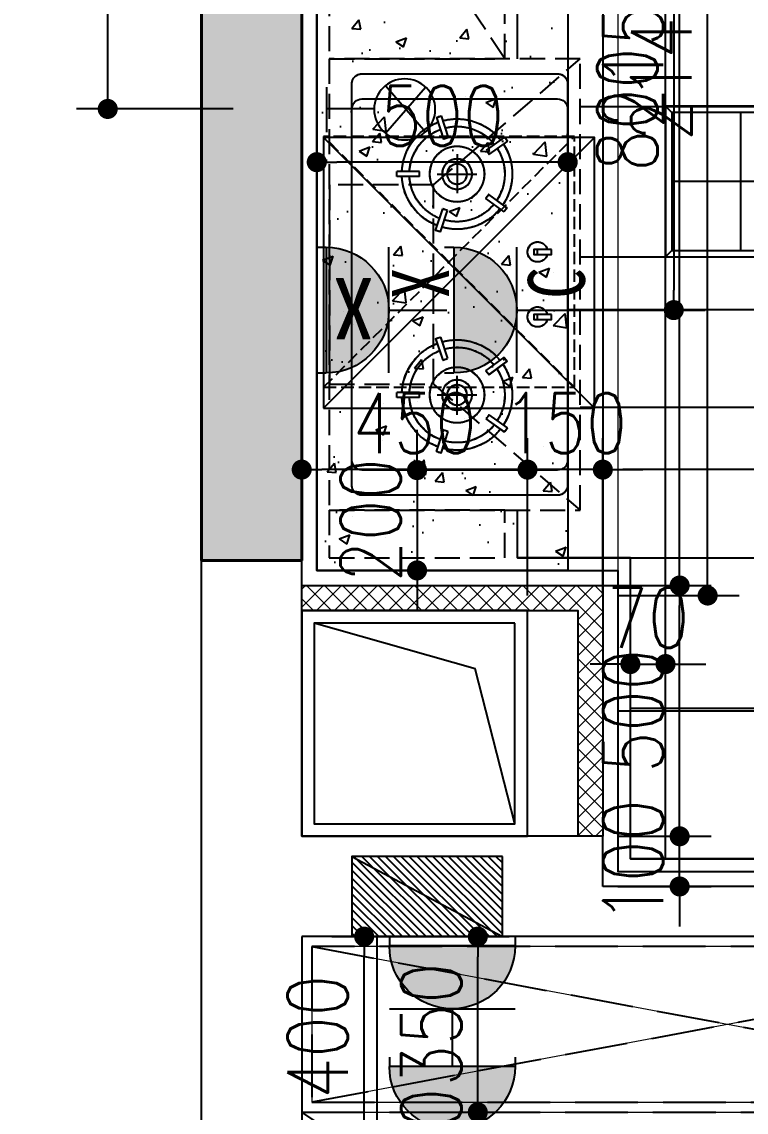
# Model space of a CAD drawing. Header units: inches. Extents: x -2597087 to 134135, y -662679 to 20000.
# Drawn here: x 5760 to 7204, y -35802 to -33628 of the extents above; entities that cross this region are included whole.
import ezdxf
from ezdxf.enums import TextEntityAlignment as Align

# ---------------------------------------------------------------- set-up
doc = ezdxf.new("R2010")
doc.units = ezdxf.units.IN
doc.header["$LTSCALE"] = 100
doc.header["$MEASUREMENT"] = 0
for name, pattern in [('$0$DASH', [0.35, 0.25, -0.1]), ('CENTER', [50.8, 31.75, -6.35, 6.35, -6.35]), ('CENTER2', [1.125, 0.75, -0.125, 0.125, -0.125]), ('DASH', [0.35, 0.25, -0.1])]:
    doc.linetypes.add(name, pattern=pattern)
doc.layers.get('0').update_dxf_attribs({"linetype": 'CONTINUOUS'})
doc.layers.get('Defpoints').update_dxf_attribs({"linetype": 'CONTINUOUS'})
for name, color, linetype in [('-04给水图层', 142, 'CENTER'), ('002新做墙体', 53, 'CONTINUOUS'), ('C天-CEILITE', 5, 'CONTINUOUS'), ('EQUIP-动力', 3, 'CONTINUOUS'), ('EQUIP-动力-DIM', 3, 'CONTINUOUS'), ('floor', 8, 'CONTINUOUS'), ('FUR-DIM', 3, 'CONTINUOUS'), ('LVTRY', 153, 'CONTINUOUS'), ('PUB_HATCH', 8, 'CONTINUOUS'), ('RC', 1, 'CONTINUOUS'), ('RC-dim', 3, 'CONTINUOUS'), ('WALL', 7, 'CONTINUOUS'), ('wall-dim', 3, 'CONTINUOUS'), ('WALL-FSL', 1, 'CONTINUOUS'), ('WC', 1, 'CONTINUOUS'), ('天花开线', 4, 'CONTINUOUS'), ('燃气管点位', 6, 'CONTINUOUS')]:
    doc.layers.add(name, color=color, linetype=linetype)
for name, color, linetype, lineweight in [('COLUMN', 30, 'CONTINUOUS', 40), ('KBF', 1, 'CONTINUOUS', 0), ('平天共', 1, 'CONTINUOUS', 0)]:
    doc.layers.add(name, color=color, linetype=linetype, lineweight=lineweight)
doc.styles.add('_HZTXT', font='', dxfattribs={"width": 0.8})
doc.styles.get("Standard").update_dxf_attribs({"font": 'txt.shx', "width": 0.8, "bigfont": 'GBCBIG.shx'})
doc.styles.add('宋体', font='', dxfattribs={"width": 0.8})
doc.styles.get('_HZTXT').set_extended_font_data('SimSun')
doc.styles.get('宋体').set_extended_font_data('SimSun')
doc.dimstyles.new('50', dxfattribs={"dimscale": 50, "dimtxt": 2.4, "dimasz": 0.8, "dimexe": 1.25, "dimexo": 0.6, "dimgap": 0.65, "dimtad": 1, "dimdec": 0, "dimdsep": 46, "dimtxsty": 'Standard', "dimblk1": 'DOT', "dimblk2": 'DOT', "dimsah": 1, "dimcen": 2.5, "dimclrd": 3, "dimclre": 3, "dimclrt": 3, "dimadec": 0, "dimazin": 0, "dimtfac": 1, "dimtdec": 0, "dimtix": 1, "dimtmove": 2, "dimatfit": 0, "dimldrblk": 'DOT', "dimfxl": 5, "dimfxlon": 1, "dimarcsym": 0})

# ---------------------------------------------------------------- blocks, each defined once
blk = doc.blocks.new('9#BZCcolumn')
at = {"layer": 'PUB_HATCH'}
blk.add_hatch(color=256, dxfattribs=at).paths.add_polyline_path([(262134.7, -25840.9), (262134.7, -23540.9), (261334.7, -23540.9), (261334.7, -23740.9), (261934.7, -23740.9), (261934.7, -25840.9)])
at = {"layer": 'COLUMN'}
for p, q in [((262134.7, -25840.9), (262134.7, -23540.9)), ((261934.7, -23740.9), (261934.7, -25840.9)), ((261934.7, -25840.9), (262134.7, -25840.9))]:
    blk.add_line(p, q, dxfattribs=at)
blk = doc.blocks.new('消毒碗柜')
at = {"layer": 'LVTRY', "linetype": 'DASH'}
for p, q in [((571290, 28181), (571790, 27681)), ((571790, 28181), (571290, 27681))]:
    blk.add_line(p, q, dxfattribs=at)
blk.add_lwpolyline([(571790, 28181), (571290, 28181), (571290, 27681), (571790, 27681)], close=True, dxfattribs=at)
at = {"layer": 'LVTRY', "linetype": 'DASH', "style": '_HZTXT', "text_generation_flag": 4}
blk.add_text('X', height=120, rotation=180, dxfattribs=at).set_placement((571771.3, 27965.6, 0))
blk = doc.blocks.new('222')
at = {"layer": 'WC', "color": 8}
for p, q in [((569946.8, 28533.5), (569933.2, 28490.5)), ((569956.4, 28530.5), (569942.8, 28487.5)), ((569814.9, 28483.3), (569851.6, 28457)), ((569820.7, 28491.4), (569857.4, 28465.2)), ((569915.4, 28457.2), (569915.4, 28379.7)), ((569955, 28417.6), (569875.8, 28417.6)), ((569990.3, 28422.6), (570035.3, 28422.6)), ((569990.3, 28412.6), (570035.3, 28412.6)), ((569815.9, 28350.3), (569852.3, 28377.2)), ((569821.9, 28342.3), (569858.2, 28369.1)), ((569958.2, 28305.4), (569943.9, 28348.2)), ((569948.7, 28302.2), (569934.4, 28345)), ((569948.7, 28092.7), (569934.4, 28049.8)), ((569958.2, 28089.5), (569943.9, 28046.6)), ((569815.9, 28044.5), (569852.3, 28017.7)), ((569821.9, 28052.6), (569858.2, 28025.7)), ((569915.4, 27937.7), (569915.4, 28015.2)), ((569955, 27977.2), (569875.8, 27977.2)), ((569990.3, 27982.2), (570035.3, 27982.2)), ((569990.3, 27972.2), (570035.3, 27972.2)), ((569814.9, 27911.6), (569851.6, 27937.8)), ((569820.7, 27903.4), (569857.4, 27929.7)), ((569946.8, 27861.3), (569933.2, 27904.4)), ((569956.4, 27864.3), (569942.8, 27907.4))]:
    blk.add_line(p, q, dxfattribs=at)
at = {"layer": 'WC', "color": 8, "linetype": 'ByBlock'}
for p, q in [((569755, 28257.4), (569755, 28267.4)), ((569755, 28127.9), (569755, 28137.9))]:
    blk.add_line(p, q, dxfattribs=at)
at = {"layer": 'WC', "linetype": 'ByBlock'}
blk.add_lwpolyline([(569715, 27827.4), (570105, 27827.4, 0.414214), (570125, 27847.4), (570125, 28547.4, 0.414214), (570105, 28567.4), (569715, 28567.4, 0.414214), (569695, 28547.4), (569695, 27847.4, 0.414214)], format="xyb", close=True, dxfattribs=at)
at = {"layer": 'WC', "color": 8, "linetype": 'ByBlock'}
for points in [[(569727.5, 28267.4), (569762.5, 28267.4), (569762.5, 28257.4), (569727.5, 28257.4)], [(569727.5, 28137.9), (569762.5, 28137.9), (569762.5, 28127.9), (569727.5, 28127.9)]]:
    blk.add_lwpolyline(points, close=True, dxfattribs=at)
at = {"layer": 'WC', "color": 8}
for centre, radius in [((569915.4, 28417.6), 55), ((569915.4, 28417.6), 30), ((569915.4, 28417.6), 20), ((569915.4, 27977.2), 55), ((569915.4, 27977.2), 30), ((569915.4, 27977.2), 20)]:
    blk.add_circle(centre, radius, dxfattribs=at)
for centre, radius, start, end in [((569915.4, 28417.6), 110, 75.0625, 141.852), ((569915.4, 28417.6), 120, 70.0692, 74.8452), ((569915.4, 28417.6), 110, 2.6053, 69.852), ((569915.4, 28417.6), 95, 75.4742, 141.4403), ((569915.4, 28417.6), 95, 3.017, 69.4403), ((569915.4, 28417.6), 110, 147.0625, 213.852), ((569915.4, 28417.6), 120, 142.0692, 146.8452), ((569915.4, 28417.6), 75, 68.6347, 76.2798), ((569915.4, 28417.6), 95, 147.4742, 213.4403), ((569915.4, 28417.6), 75, 140.6347, 148.2798), ((569915.4, 28417.6), 95, 291.4742, 356.983), ((569915.4, 28417.6), 110, 291.0625, 357.3947), ((569915.4, 28417.6), 75, 356.1774, 3.8226), ((569915.4, 28417.6), 120, 357.612, 2.388), ((569915.4, 28417.6), 75, 212.6347, 220.2798), ((569915.4, 28417.6), 120, 214.0692, 218.8452), ((569915.4, 28417.6), 110, 219.0625, 285.852), ((569915.4, 28417.6), 95, 219.4742, 285.4403), ((569915.4, 28417.6), 75, 284.6347, 292.2798), ((569915.4, 28417.6), 120, 286.0692, 290.8452), ((569915.4, 27977.2), 110, 74.148, 140.9375), ((569915.4, 27977.2), 120, 69.1548, 73.9308), ((569915.4, 27977.2), 95, 74.5597, 140.5258), ((569915.4, 27977.2), 95, 3.017, 68.5258), ((569915.4, 27977.2), 110, 2.6053, 68.9375), ((569915.4, 27977.2), 120, 141.1548, 145.9308), ((569915.4, 27977.2), 75, 67.7202, 75.3653), ((569915.4, 27977.2), 110, 146.148, 212.9375), ((569915.4, 27977.2), 95, 146.5597, 212.5258), ((569915.4, 27977.2), 75, 139.7202, 147.3653), ((569915.4, 27977.2), 75, 356.1774, 3.8226), ((569915.4, 27977.2), 120, 357.612, 2.388), ((569915.4, 27977.2), 95, 290.5597, 356.983), ((569915.4, 27977.2), 110, 290.148, 357.3947), ((569915.4, 27977.2), 75, 211.7202, 219.3653), ((569915.4, 27977.2), 120, 213.1548, 217.9308), ((569915.4, 27977.2), 95, 218.5597, 284.5258), ((569915.4, 27977.2), 110, 218.148, 284.9375), ((569915.4, 27977.2), 75, 283.7202, 291.3653), ((569915.4, 27977.2), 120, 285.1548, 289.9308)]:
    blk.add_arc(centre, radius, start, end, dxfattribs=at)
at = {"layer": 'WC', "color": 8, "linetype": 'ByBlock'}
for centre in [(569755, 28262.4), (569755, 28132.9)]:
    blk.add_arc(centre, 20, 194.4775, 165.5225, dxfattribs=at)
blk = doc.blocks.new('_Dot')
at = {"color": 0, "linetype": 'ByBlock', "lineweight": -2}
blk.add_line((-0.5, 0), (-1, 0), dxfattribs=at)
at = {"color": 0, "linetype": 'ByBlock', "const_width": 0.5}
blk.add_lwpolyline([(-0.25, 0, 1), (0.25, 0, 1)], format="xyb", close=True, dxfattribs=at)
blk = doc.blocks.new('*D1183')
at = {"layer": 'Defpoints', "color": 0, "transparency": 16777216}
for p in [(6980.6, -32632.1), (7126.8, -32632.1), (6917.9, -34772.1)]:
    blk.add_point(p, dxfattribs=at)
at = {"layer": 'FUR-DIM', "color": 3, "lineweight": -2, "transparency": 16777216}
for p, q in [((7010.6, -32632.1), (7189.3, -32632.1)), ((7126.8, -34732.1), (7126.8, -32672.1)), ((6947.9, -34772.1), (7189.3, -34772.1))]:
    blk.add_line(p, q, dxfattribs=at)
at = {"layer": 'FUR-DIM', "color": 3, "lineweight": -2, "transparency": 16777216, "xscale": 40, "yscale": 40, "zscale": 40}
for p, rotation in [((7126.8, -32632.1), 90), ((7126.8, -34772.1), 270)]:
    blk.add_blockref('_Dot', p, dxfattribs=dict(at, rotation=rotation))
at = {"layer": 'FUR-DIM', "color": 3, "transparency": 16777216, "insert": (7034.3, -33702.1), "char_height": 120, "attachment_point": 5, "rotation": 90}
blk.add_mtext('2140', dxfattribs=at)
blk = doc.blocks.new('*D1184')
at = {"layer": 'Defpoints', "color": 0, "transparency": 16777216}
for p in [(6632.9, -34522.1), (6547.7, -34722.1), (6632.9, -34722.1)]:
    blk.add_point(p, dxfattribs=at)
at = {"layer": 'FUR-DIM', "color": 3, "lineweight": -2, "transparency": 16777216}
for p, q in [((6547.7, -34482.1), (6547.7, -34442.1)), ((6602.9, -34522.1), (6485.2, -34522.1)), ((6547.7, -34522.1), (6547.7, -34722.1)), ((6602.9, -34722.1), (6485.2, -34722.1)), ((6547.7, -34762.1), (6547.7, -34802.1))]:
    blk.add_line(p, q, dxfattribs=at)
at = {"layer": 'FUR-DIM', "color": 3, "lineweight": -2, "transparency": 16777216, "xscale": 40, "yscale": 40, "zscale": 40}
for p, rotation in [((6547.7, -34522.1), 270), ((6547.7, -34722.1), 90)]:
    blk.add_blockref('_Dot', p, dxfattribs=dict(at, rotation=rotation))
at = {"layer": 'FUR-DIM', "color": 3, "transparency": 16777216, "insert": (6455.2, -34622.1), "char_height": 120, "attachment_point": 5, "rotation": 90}
blk.add_mtext('200', dxfattribs=at)
blk = doc.blocks.new('A$C09CC6A00')
at = {"layer": 'LVTRY'}
h = blk.add_hatch(dxfattribs=at)
h.set_pattern_fill('ANSI31', color=8, scale=89, angle=90, style=0)
h.paths.add_polyline_path([(0, 50), (0, 350), (160, 350), (160, 50)])
at = {"layer": 'LVTRY', "color": 1}
blk.add_line((0, 350), (160, 50), dxfattribs=at)
at = {"layer": 'LVTRY', "color": 3}
blk.add_lwpolyline([(0, 50), (0, 350), (160, 350), (160, 50)], close=True, dxfattribs=at)
blk = doc.blocks.new('A$C7E671F70')
at = {"layer": 'C天-CEILITE', "color": 8}
for p, q in [((12.2, 287.8), (0, 300)), ((287.8, 287.8), (300, 300)), ((12.2, 12.2), (0, 0)), ((287.8, 12.2), (300, 0))]:
    blk.add_line(p, q, dxfattribs=at)
at = {"layer": 'C天-CEILITE', "color": 1}
blk.add_lwpolyline([(0, 300), (300, 300), (300, 0), (0, 0)], close=True, dxfattribs=at)
at = {"layer": 'C天-CEILITE', "color": 8}
blk.add_lwpolyline([(12.2, 287.8), (287.8, 287.8), (287.8, 12.2), (12.2, 12.2)], close=True, dxfattribs=at)
at = {"layer": 'RC', "color": 8}
for p, q in [((150, 287.8), (150, 12.2)), ((12.2, 150), (287.8, 150))]:
    blk.add_line(p, q, dxfattribs=at)
blk = doc.blocks.new('A$C305E440D')
at = {"layer": 'RC'}
blk.add_blockref('A$C7E671F70', (0, -300), dxfattribs=at)
blk = doc.blocks.new('42aaaa')
at = {"color": 8, "ltscale": 5}
for p, q in [((1589473, -152719.3), (1589473, -154859.3)), ((1589794.8, -153903.2), (1589781.1, -153946.3)), ((1589804.3, -153906.2), (1589790.7, -153949.3)), ((1590029.4, -154486.1), (1589489.4, -153946.1)), ((1590029.4, -153946.1), (1589489.4, -154486.1)), ((1589662.8, -153953.4), (1589699.6, -153979.7)), ((1589668.6, -153945.3), (1589705.4, -153971.6)), ((1589763.4, -153979.6), (1589763.4, -154057.1)), ((1589803, -154019.1), (1589723.8, -154019.1)), ((1589838.2, -154014.1), (1589883.3, -154014.1)), ((1589838.2, -154024.1), (1589883.3, -154024.1)), ((1589663.9, -154086.4), (1589700.2, -154059.6)), ((1589669.8, -154094.5), (1589706.1, -154067.6)), ((1589796.6, -154134.5), (1589782.3, -154091.7)), ((1589806.1, -154131.4), (1589791.8, -154088.5)), ((1589603, -154179.4), (1589603, -154169.4)), ((1589603, -154308.9), (1589603, -154298.9)), ((1589796.6, -154344.1), (1589782.3, -154386.9)), ((1589806.1, -154347.3), (1589791.8, -154390.1)), ((1589663.9, -154392.2), (1589700.2, -154419)), ((1589669.8, -154384.2), (1589706.1, -154411)), ((1589763.4, -154499.1), (1589763.4, -154421.6)), ((1589803, -154459.5), (1589723.8, -154459.5)), ((1589838.2, -154454.5), (1589883.3, -154454.5)), ((1589838.2, -154464.5), (1589883.3, -154464.5)), ((1589662.8, -154525.2), (1589699.6, -154498.9)), ((1589668.6, -154533.3), (1589705.4, -154507.1)), ((1589804.3, -154572.4), (1589790.7, -154529.3)), ((1589794.8, -154575.4), (1589781.1, -154532.4))]:
    blk.add_line(p, q, dxfattribs=at)
blk.add_lwpolyline([(1589563, -154659.3), (1589953, -154659.3, 0.414214), (1589973, -154639.3), (1589973, -153839.3, 0.414214), (1589953, -153819.3), (1589563, -153819.3, 0.414214), (1589543, -153839.3), (1589543, -154639.3, 0.414214)], format="xyb", close=True, dxfattribs=at)
for points in [[(1590029.4, -154486.1), (1589489.4, -154486.1), (1589489.4, -153946.1), (1590029.4, -153946.1)], [(1589575.5, -154169.4), (1589610.5, -154169.4), (1589610.5, -154179.4), (1589575.5, -154179.4)], [(1589575.5, -154298.9), (1589610.5, -154298.9), (1589610.5, -154308.9), (1589575.5, -154308.9)]]:
    blk.add_lwpolyline(points, close=True, dxfattribs=at)
for centre, radius in [((1589763.4, -154019.1), 55), ((1589763.4, -154019.1), 30), ((1589763.4, -154019.1), 20), ((1589763.4, -154459.5), 55), ((1589763.4, -154459.5), 30), ((1589763.4, -154459.5), 20)]:
    blk.add_circle(centre, radius, dxfattribs=at)
for centre, radius, start, end in [((1589763.4, -154019.1), 110, 75.0625, 141.852), ((1589763.4, -154019.1), 120, 70.0692, 74.8452), ((1589763.4, -154019.1), 110, 2.6053, 69.852), ((1589763.4, -154019.1), 95, 75.4742, 141.4403), ((1589763.4, -154019.1), 95, 3.017, 69.4403), ((1589763.4, -154019.1), 110, 147.0625, 213.852), ((1589763.4, -154019.1), 120, 142.0692, 146.8452), ((1589763.4, -154019.1), 75, 68.6347, 76.2798), ((1589763.4, -154019.1), 95, 147.4742, 213.4403), ((1589763.4, -154019.1), 75, 140.6347, 148.2798), ((1589763.4, -154019.1), 95, 291.4742, 356.983), ((1589763.4, -154019.1), 110, 291.0625, 357.3947), ((1589763.4, -154019.1), 75, 356.1774, 3.8226), ((1589763.4, -154019.1), 120, 357.612, 2.388), ((1589763.4, -154019.1), 75, 212.6347, 220.2798), ((1589763.4, -154019.1), 120, 214.0692, 218.8452), ((1589763.4, -154019.1), 110, 219.0625, 285.852), ((1589763.4, -154019.1), 95, 219.4742, 285.4403), ((1589763.4, -154019.1), 75, 284.6347, 292.2798), ((1589763.4, -154019.1), 120, 286.0692, 290.8452), ((1589603, -154174.4), 20, 194.4775, 165.5225), ((1589603, -154303.9), 20, 194.4775, 165.5225), ((1589763.4, -154459.5), 110, 74.148, 140.9375), ((1589763.4, -154459.5), 120, 69.1548, 73.9308), ((1589763.4, -154459.5), 110, 2.6053, 68.9375), ((1589763.4, -154459.5), 95, 74.5597, 140.5258), ((1589763.4, -154459.5), 95, 3.017, 68.5258), ((1589763.4, -154459.5), 110, 146.148, 212.9375), ((1589763.4, -154459.5), 120, 141.1548, 145.9308), ((1589763.4, -154459.5), 75, 67.7202, 75.3653), ((1589763.4, -154459.5), 95, 146.5597, 212.5258), ((1589763.4, -154459.5), 75, 139.7202, 147.3653), ((1589763.4, -154459.5), 95, 290.5597, 356.983), ((1589763.4, -154459.5), 110, 290.148, 357.3947), ((1589763.4, -154459.5), 75, 356.1774, 3.8226), ((1589763.4, -154459.5), 120, 357.612, 2.388), ((1589763.4, -154459.5), 75, 211.7202, 219.3653), ((1589763.4, -154459.5), 120, 213.1548, 217.9308), ((1589763.4, -154459.5), 110, 218.148, 284.9375), ((1589763.4, -154459.5), 95, 218.5597, 284.5258), ((1589763.4, -154459.5), 75, 283.7202, 291.3653), ((1589763.4, -154459.5), 120, 285.1548, 289.9308)]:
    blk.add_arc(centre, radius, start, end, dxfattribs=at)
at = {"layer": 'EQUIP-动力', "color": 8, "linetype": 'DASH', "ltscale": 5}
for points in [[(1590073, -155889.3), (1588373, -155889.3), (1588373, -155539.3), (1590073, -155539.3)], [(1590053, -155869.3), (1588393, -155869.3), (1588393, -155559.3), (1590053, -155559.3)]]:
    blk.add_lwpolyline(points, close=True, dxfattribs=at)
for points in [[(1588393, -155559.3), (1590053, -155869.3)], [(1590053, -155559.3), (1588393, -155869.3)]]:
    blk.add_lwpolyline(points, dxfattribs=at)
at = {"color": 8, "ltscale": 5, "style": '_HZTXT'}
blk.add_text('X', height=120, rotation=180, dxfattribs=at).set_placement((1590010.6, -154226.6, 0))
blk = doc.blocks.new('safre2cdas')
at = {"linetype": 'ByBlock', "lineweight": -2}
h = blk.add_hatch(color=0, dxfattribs=at)
edge = h.paths.add_edge_path()
edge.add_ellipse((-141.7, 0), major_axis=(-88.6, 88.6), ratio=1, start_angle=135, end_angle=315, ccw=False)
edge.add_line((-141.7, -125.2), (-141.7, 125.2))
at = {"color": 0, "linetype": 'ByBlock', "lineweight": -2}
for p, q in [((-160.3, 125.2), (-141.7, 125.2)), ((-141.7, 125.2), (-141.7, -125.2)), ((-16.4, -125.2), (-16.4, 125.2)), ((-16.4, 0), (98.6, 0)), ((-160.3, -125.2), (-141.7, -125.2))]:
    blk.add_line(p, q, dxfattribs=at)
at = {"color": 0, "linetype": 'ByBlock', "lineweight": -2, "extrusion": (0, 0, -1)}
blk.add_ellipse((-141.7, 0), major_axis=(88.6, 88.6), ratio=1, start_param=-0.785398, end_param=2.356194, dxfattribs=at)
blk = doc.blocks.new('A$C5FCB6699')
at = {"layer": 'EQUIP-动力', "xscale": -1, "rotation": 90}
blk.add_blockref('safre2cdas', (0, -141.7), dxfattribs=at)
at = {"layer": 'EQUIP-动力', "style": '宋体', "width": 0.8}
blk.add_text('C', height=113.3, rotation=179.9997, dxfattribs=at).set_placement((-53.4, -204.3), align=Align.MIDDLE_CENTER)
blk = doc.blocks.new('A$C3D4F49D4')
at = {"layer": 'EQUIP-动力', "xscale": -1, "rotation": 90}
blk.add_blockref('safre2cdas', (0, -141.7), dxfattribs=at)
at = {"layer": 'EQUIP-动力', "style": '宋体', "width": 0.8}
blk.add_text('X', height=113.3, rotation=179.9997, dxfattribs=at).set_placement((-53.4, -188.1), align=Align.MIDDLE_CENTER)
blk = doc.blocks.new('*D1227')
at = {"layer": 'Defpoints', "color": 0, "transparency": 16777216}
for p in [(6606.8, -33402.8), (6606.8, -34203.1), (7059.3, -34203.1)]:
    blk.add_point(p, dxfattribs=at)
at = {"layer": 'EQUIP-动力-DIM', "color": 3, "lineweight": -2, "transparency": 16777216}
for p, q in [((6809.3, -33402.8), (7121.8, -33402.8)), ((7059.3, -33442.8), (7059.3, -34163.1)), ((6809.3, -34203.1), (7121.8, -34203.1))]:
    blk.add_line(p, q, dxfattribs=at)
at = {"layer": 'EQUIP-动力-DIM', "color": 3, "lineweight": -2, "transparency": 16777216, "xscale": 40, "yscale": 40, "zscale": 40}
for p, rotation in [((7059.3, -33402.8), 90), ((7059.3, -34203.1), 270)]:
    blk.add_blockref('_Dot', p, dxfattribs=dict(at, rotation=rotation))
at = {"layer": 'EQUIP-动力-DIM', "color": 3, "transparency": 16777216, "insert": (6966.8, -33803), "char_height": 120, "attachment_point": 5, "rotation": 90}
blk.add_mtext('800', dxfattribs=at)
blk = doc.blocks.new('*D1261')
at = {"layer": 'Defpoints', "color": 0, "transparency": 16777216}
for p in [(6347.9, -35452.1), (6442.3, -35452.1), (6317.9, -35852.1)]:
    blk.add_point(p, dxfattribs=at)
at = {"layer": 'wall-dim', "color": 3, "lineweight": -2, "transparency": 16777216}
for p, q in [((6377.9, -35452.1), (6504.8, -35452.1)), ((6442.3, -35812.1), (6442.3, -35492.1)), ((6347.9, -35852.1), (6504.8, -35852.1))]:
    blk.add_line(p, q, dxfattribs=at)
at = {"layer": 'wall-dim', "color": 3, "lineweight": -2, "transparency": 16777216, "xscale": 40, "yscale": 40, "zscale": 40}
for p, rotation in [((6442.3, -35452.1), 90), ((6442.3, -35852.1), 270)]:
    blk.add_blockref('_Dot', p, dxfattribs=dict(at, rotation=rotation))
at = {"layer": 'wall-dim', "color": 3, "transparency": 16777216, "insert": (6349.8, -35652.1), "char_height": 120, "attachment_point": 5, "rotation": 90}
blk.add_mtext('400', dxfattribs=at)
blk = doc.blocks.new('*D1291')
at = {"layer": 'Defpoints', "color": 0, "transparency": 16777216}
for p in [(6917.9, -34521.1), (6917.9, -34802.1), (7997.9, -34802.1)]:
    blk.add_point(p, dxfattribs=at)
at = {"layer": 'wall-dim', "color": 3, "lineweight": -2, "transparency": 16777216}
for p, q in [((6917.9, -34772.1), (6917.9, -34458.6)), ((7997.9, -34772.1), (7997.9, -34458.6)), ((7957.9, -34521.1), (6957.9, -34521.1))]:
    blk.add_line(p, q, dxfattribs=at)
at = {"layer": 'wall-dim', "color": 3, "lineweight": -2, "transparency": 16777216, "xscale": 40, "yscale": 40, "zscale": 40, "rotation": 180}
blk.add_blockref('_Dot', (6917.9, -34521.1), dxfattribs=at)
at = {"layer": 'wall-dim', "color": 3, "lineweight": -2, "transparency": 16777216, "xscale": 40, "yscale": 40, "zscale": 40}
blk.add_blockref('_Dot', (7997.9, -34521.1), dxfattribs=at)
at = {"layer": 'wall-dim', "color": 3, "transparency": 16777216, "insert": (7457.9, -34428.6), "char_height": 120, "attachment_point": 5}
blk.add_mtext('1080', dxfattribs=at)
blk = doc.blocks.new('*D1292')
at = {"layer": 'Defpoints', "color": 0, "transparency": 16777216}
for p in [(6767.9, -34521.1), (6767.9, -34802.1), (6917.9, -34802.1)]:
    blk.add_point(p, dxfattribs=at)
at = {"layer": 'wall-dim', "color": 3, "lineweight": -2, "transparency": 16777216}
for p, q in [((6767.9, -34772.1), (6767.9, -34458.6)), ((6917.9, -34772.1), (6917.9, -34458.6)), ((6727.9, -34521.1), (6687.9, -34521.1)), ((6917.9, -34521.1), (6767.9, -34521.1)), ((6957.9, -34521.1), (6997.9, -34521.1))]:
    blk.add_line(p, q, dxfattribs=at)
at = {"layer": 'wall-dim', "color": 3, "lineweight": -2, "transparency": 16777216, "xscale": 40, "yscale": 40, "zscale": 40}
blk.add_blockref('_Dot', (6767.9, -34521.1), dxfattribs=at)
at = {"layer": 'wall-dim', "color": 3, "lineweight": -2, "transparency": 16777216, "xscale": 40, "yscale": 40, "zscale": 40, "rotation": 180}
blk.add_blockref('_Dot', (6917.9, -34521.1), dxfattribs=at)
at = {"layer": 'wall-dim', "color": 3, "transparency": 16777216, "insert": (6842.9, -34428.6), "char_height": 120, "attachment_point": 5}
blk.add_mtext('150', dxfattribs=at)
blk = doc.blocks.new('*D1293')
at = {"layer": 'Defpoints', "color": 0, "transparency": 16777216}
for p in [(6317.9, -34521.1), (6317.9, -34802.1), (6767.9, -34802.1)]:
    blk.add_point(p, dxfattribs=at)
at = {"layer": 'wall-dim', "color": 3, "lineweight": -2, "transparency": 16777216}
for p, q in [((6317.9, -34772.1), (6317.9, -34458.6)), ((6767.9, -34772.1), (6767.9, -34458.6)), ((6727.9, -34521.1), (6357.9, -34521.1))]:
    blk.add_line(p, q, dxfattribs=at)
at = {"layer": 'wall-dim', "color": 3, "lineweight": -2, "transparency": 16777216, "xscale": 40, "yscale": 40, "zscale": 40, "rotation": 180}
blk.add_blockref('_Dot', (6317.9, -34521.1), dxfattribs=at)
at = {"layer": 'wall-dim', "color": 3, "lineweight": -2, "transparency": 16777216, "xscale": 40, "yscale": 40, "zscale": 40}
blk.add_blockref('_Dot', (6767.9, -34521.1), dxfattribs=at)
at = {"layer": 'wall-dim', "color": 3, "transparency": 16777216, "insert": (6542.9, -34428.6), "char_height": 120, "attachment_point": 5}
blk.add_mtext('450', dxfattribs=at)
blk = doc.blocks.new('*D1294')
at = {"layer": 'Defpoints', "color": 0, "transparency": 16777216}
for p in [(6917.9, -35252.1), (7071, -35252.1), (6917.9, -35352.1)]:
    blk.add_point(p, dxfattribs=at)
at = {"layer": 'wall-dim', "color": 3, "lineweight": -2, "transparency": 16777216}
for p, q in [((7071, -35212.1), (7071, -35172.1)), ((6947.9, -35252.1), (7133.5, -35252.1)), ((7071, -35352.1), (7071, -35252.1)), ((6947.9, -35352.1), (7133.5, -35352.1)), ((7071, -35392.1), (7071, -35432.1))]:
    blk.add_line(p, q, dxfattribs=at)
at = {"layer": 'wall-dim', "color": 3, "lineweight": -2, "transparency": 16777216, "xscale": 40, "yscale": 40, "zscale": 40}
for p, rotation in [((7071, -35252.1), 270), ((7071, -35352.1), 90)]:
    blk.add_blockref('_Dot', p, dxfattribs=dict(at, rotation=rotation))
at = {"layer": 'wall-dim', "color": 3, "transparency": 16777216, "insert": (6978.5, -35302.1), "char_height": 120, "attachment_point": 5, "rotation": 90}
blk.add_mtext('100', dxfattribs=at)
blk = doc.blocks.new('*D1295')
at = {"layer": 'Defpoints', "color": 0, "transparency": 16777216}
for p in [(6767.9, -34752.1), (7071, -34752.1), (6917.9, -35252.1)]:
    blk.add_point(p, dxfattribs=at)
at = {"layer": 'wall-dim', "color": 3, "lineweight": -2, "transparency": 16777216}
for p, q in [((6797.9, -34752.1), (7133.5, -34752.1)), ((7071, -35212.1), (7071, -34792.1)), ((6947.9, -35252.1), (7133.5, -35252.1))]:
    blk.add_line(p, q, dxfattribs=at)
at = {"layer": 'wall-dim', "color": 3, "lineweight": -2, "transparency": 16777216, "xscale": 40, "yscale": 40, "zscale": 40}
for p, rotation in [((7071, -34752.1), 90), ((7071, -35252.1), 270)]:
    blk.add_blockref('_Dot', p, dxfattribs=dict(at, rotation=rotation))
at = {"layer": 'wall-dim', "color": 3, "transparency": 16777216, "insert": (6978.5, -35002.1), "char_height": 120, "attachment_point": 5, "rotation": 90}
blk.add_mtext('500', dxfattribs=at)
blk = doc.blocks.new('*D1296')
at = {"layer": 'Defpoints', "color": 0, "transparency": 16777216}
for p in [(6767.9, -32602.1), (7071, -32602.1), (6767.9, -34752.1)]:
    blk.add_point(p, dxfattribs=at)
at = {"layer": 'wall-dim', "color": 3, "lineweight": -2, "transparency": 16777216}
for p, q in [((6797.9, -32602.1), (7133.5, -32602.1)), ((7071, -34712.1), (7071, -32642.1)), ((6797.9, -34752.1), (7133.5, -34752.1))]:
    blk.add_line(p, q, dxfattribs=at)
at = {"layer": 'wall-dim', "color": 3, "lineweight": -2, "transparency": 16777216, "xscale": 40, "yscale": 40, "zscale": 40}
for p, rotation in [((7071, -32602.1), 90), ((7071, -34752.1), 270)]:
    blk.add_blockref('_Dot', p, dxfattribs=dict(at, rotation=rotation))
at = {"layer": 'wall-dim', "color": 3, "transparency": 16777216, "insert": (6978.5, -33677.1), "char_height": 120, "attachment_point": 5, "rotation": 90}
blk.add_mtext('2150', dxfattribs=at)
blk = doc.blocks.new('*D1356')
at = {"layer": 'Defpoints', "color": 0, "transparency": 16777216}
for p in [(6517.9, -35802.1), (6668.8, -35802.1), (6517.9, -35952.1)]:
    blk.add_point(p, dxfattribs=at)
at = {"layer": 'floor', "color": 3, "lineweight": -2, "transparency": 16777216}
for p, q in [((6668.8, -35762.1), (6668.8, -35722.1)), ((6547.9, -35802.1), (6731.3, -35802.1)), ((6668.8, -35952.1), (6668.8, -35802.1)), ((6547.9, -35952.1), (6731.3, -35952.1)), ((6668.8, -35992.1), (6668.8, -36032.1))]:
    blk.add_line(p, q, dxfattribs=at)
at = {"layer": 'floor', "color": 3, "lineweight": -2, "transparency": 16777216, "xscale": 40, "yscale": 40, "zscale": 40}
for p, rotation in [((6668.8, -35802.1), 270), ((6668.8, -35952.1), 90)]:
    blk.add_blockref('_Dot', p, dxfattribs=dict(at, rotation=rotation))
at = {"layer": 'floor', "color": 3, "transparency": 16777216, "insert": (6576.3, -35877.1), "char_height": 120, "attachment_point": 5, "rotation": 90}
blk.add_mtext('150', dxfattribs=at)
blk = doc.blocks.new('*D1357')
at = {"layer": 'Defpoints', "color": 0, "transparency": 16777216}
for p in [(6517.9, -35452.1), (6668.8, -35452.1), (6517.9, -35802.1)]:
    blk.add_point(p, dxfattribs=at)
at = {"layer": 'floor', "color": 3, "lineweight": -2, "transparency": 16777216}
for p, q in [((6547.9, -35452.1), (6731.3, -35452.1)), ((6668.8, -35762.1), (6668.8, -35492.1)), ((6547.9, -35802.1), (6731.3, -35802.1))]:
    blk.add_line(p, q, dxfattribs=at)
at = {"layer": 'floor', "color": 3, "lineweight": -2, "transparency": 16777216, "xscale": 40, "yscale": 40, "zscale": 40}
for p, rotation in [((6668.8, -35452.1), 90), ((6668.8, -35802.1), 270)]:
    blk.add_blockref('_Dot', p, dxfattribs=dict(at, rotation=rotation))
at = {"layer": 'floor', "color": 3, "transparency": 16777216, "insert": (6576.3, -35627.1), "char_height": 120, "attachment_point": 5, "rotation": 90}
blk.add_mtext('350', dxfattribs=at)
blk = doc.blocks.new('*D1363')
at = {"layer": 'Defpoints', "color": 0, "transparency": 16777216}
for p in [(6347.9, -33702.1), (6847.9, -33702.1), (6347.9, -33908.2)]:
    blk.add_point(p, dxfattribs=at)
at = {"layer": 'floor', "color": 3, "lineweight": -2, "transparency": 16777216}
for p, q in [((6347.9, -33732.1), (6347.9, -33970.7)), ((6847.9, -33732.1), (6847.9, -33970.7)), ((6807.9, -33908.2), (6387.9, -33908.2))]:
    blk.add_line(p, q, dxfattribs=at)
at = {"layer": 'floor', "color": 3, "lineweight": -2, "transparency": 16777216, "xscale": 40, "yscale": 40, "zscale": 40, "rotation": 180}
blk.add_blockref('_Dot', (6347.9, -33908.2), dxfattribs=at)
at = {"layer": 'floor', "color": 3, "lineweight": -2, "transparency": 16777216, "xscale": 40, "yscale": 40, "zscale": 40}
blk.add_blockref('_Dot', (6847.9, -33908.2), dxfattribs=at)
at = {"layer": 'floor', "color": 3, "transparency": 16777216, "insert": (6597.9, -33815.7), "char_height": 120, "attachment_point": 5}
blk.add_mtext('500', dxfattribs=at)
blk = doc.blocks.new('qweqeqw212')
at = {"layer": '燃气管点位'}
for p, q in [((46.6, 0), (-43.3, 0)), ((0, -94.4), (0, 0))]:
    blk.add_line(p, q, dxfattribs=at)
for points in [[(-46.6, -117.2), (45.4, -197)], [(48.4, -117.2), (-43.7, -197)]]:
    blk.add_lwpolyline(points, dxfattribs=at)
blk.add_circle((0.9, -155.3), 60.9, dxfattribs=at)
blk = doc.blocks.new('*D1547')
at = {"layer": '-04给水图层', "color": 3, "lineweight": -2, "transparency": 16777216}
for p, q in [((6181.4, -32602.1), (5868.9, -32602.1)), ((5931.4, -33762.1), (5931.4, -32642.1)), ((6181.4, -33802.1), (5868.9, -33802.1))]:
    blk.add_line(p, q, dxfattribs=at)
at = {"layer": 'Defpoints', "color": 0, "transparency": 16777216}
for p in [(5931.4, -32602.1), (6367.9, -32602.1), (6367.9, -33802.1)]:
    blk.add_point(p, dxfattribs=at)
at = {"layer": '-04给水图层', "color": 3, "lineweight": -2, "transparency": 16777216, "xscale": 40, "yscale": 40, "zscale": 40}
for p, rotation in [((5931.4, -32602.1), 90), ((5931.4, -33802.1), 270)]:
    blk.add_blockref('_Dot', p, dxfattribs=dict(at, rotation=rotation))
at = {"layer": '-04给水图层', "color": 3, "transparency": 16777216, "insert": (5838.9, -33202.1), "char_height": 120, "attachment_point": 5, "rotation": 90}
blk.add_mtext('1200', dxfattribs=at)
blk = doc.blocks.new('*D1579')
at = {"layer": 'Defpoints', "color": 0, "ltscale": 5, "transparency": 16777216}
for p in [(7042.9, -34908.7), (6972.9, -34997.1), (7042.9, -34997.1)]:
    blk.add_point(p, dxfattribs=at)
at = {"layer": 'RC-dim', "color": 3, "lineweight": -2, "ltscale": 5, "transparency": 16777216}
for p, q in [((6972.9, -34967.1), (6972.9, -34846.2)), ((7042.9, -34967.1), (7042.9, -34846.2)), ((6932.9, -34908.7), (6892.9, -34908.7)), ((6972.9, -34908.7), (7042.9, -34908.7)), ((7082.9, -34908.7), (7122.9, -34908.7))]:
    blk.add_line(p, q, dxfattribs=at)
at = {"layer": 'RC-dim', "color": 3, "lineweight": -2, "ltscale": 5, "transparency": 16777216, "xscale": 40, "yscale": 40, "zscale": 40}
blk.add_blockref('_Dot', (6972.9, -34908.7), dxfattribs=at)
at = {"layer": 'RC-dim', "color": 3, "lineweight": -2, "ltscale": 5, "transparency": 16777216, "xscale": 40, "yscale": 40, "zscale": 40, "rotation": 180}
blk.add_blockref('_Dot', (7042.9, -34908.7), dxfattribs=at)
at = {"layer": 'RC-dim', "color": 3, "ltscale": 5, "transparency": 16777216, "insert": (7007.9, -34816.2), "char_height": 120, "attachment_point": 5}
blk.add_mtext('70', dxfattribs=at)
blk = doc.blocks.new('*D1587')
at = {"layer": 'Defpoints', "color": 0, "ltscale": 5, "transparency": 16777216}
for p in [(6317.9, -35452.1), (6617.9, -35470.7), (6617.9, -36174.3)]:
    blk.add_point(p, dxfattribs=at)
at = {"layer": 'EQUIP-动力-DIM', "color": 3, "lineweight": -2, "ltscale": 5, "transparency": 16777216}
for p, q in [((6317.9, -35974.3), (6317.9, -36236.8)), ((6617.9, -35974.3), (6617.9, -36236.8)), ((6357.9, -36174.3), (6577.9, -36174.3))]:
    blk.add_line(p, q, dxfattribs=at)
at = {"layer": 'EQUIP-动力-DIM', "color": 3, "lineweight": -2, "ltscale": 5, "transparency": 16777216, "xscale": 40, "yscale": 40, "zscale": 40, "rotation": 180}
blk.add_blockref('_Dot', (6317.9, -36174.3), dxfattribs=at)
at = {"layer": 'EQUIP-动力-DIM', "color": 3, "lineweight": -2, "ltscale": 5, "transparency": 16777216, "xscale": 40, "yscale": 40, "zscale": 40}
blk.add_blockref('_Dot', (6617.9, -36174.3), dxfattribs=at)
at = {"layer": 'EQUIP-动力-DIM', "color": 3, "ltscale": 5, "transparency": 16777216, "insert": (6467.9, -36081.8), "char_height": 120, "attachment_point": 5}
blk.add_mtext('300', dxfattribs=at)

msp = doc.modelspace()

# ---------------------------------------------------------------- hatches: boundary and pattern name
at = {"layer": '002新做墙体', "lineweight": 0}
h = msp.add_hatch(dxfattribs=at)
h.set_pattern_fill('ANSI37', color=8, scale=8, angle=-90, style=0)
h.set_pattern_definition([(315, (121309.562, -38666.555), (17.960512, 17.960512), []), (45, (121309.562, -38666.555), (-17.960512, 17.960512), [])])
h.paths.add_polyline_path([(6317.895, -34752.103), (6317.895, -34802.103), (6867.895, -34802.103), (6867.895, -35252.103), (6917.895, -35252.103), (6917.895, -34752.103)])
at = {"layer": 'floor'}
h = msp.add_hatch(dxfattribs=at)
h.set_pattern_fill('AR-CONC', color=256, scale=30)
h.set_pattern_definition([(50, (0, 0), (215.17805, -18.8256), [22.5, -247.5]), (355, (0, 0), (-41.6254, 225.6576), [18, -198]), (100.45144, (17.93, -1.57), (173.5527, 206.832), [19.122, -210.3426]), (46.1842, (0, 60), (320.1724, -49.6558), [33.75, -371.25]), (96.6356, (26.68, 55.86), (280.3986, 292.2356), [28.683, -315.514]), (351.1842, (0, 60), (280.3986, 292.2356), [27, -297]), (21, (30, 45), (179.0721, -120.7857), [22.5, -247.5]), (326, (30, 45), (72.9946, 217.545), [18, -198]), (71.45144, (44.92, 34.93), (252.0667, 96.7593), [19.122, -210.3426]), (37.5, (0, 0), (3.64796, 99.86816), [0, -195.6, 0, -201, 0, -198.75]), (7.5, (0, 0), (78.92086, 118.3235), [0, -114.6, 0, -191.1, 0, -75.75]), (327.5, (-66.9, 0), (160.14673, -6.76646), [0, -75, 0, -234, 0, -310.5]), (317.5, (-96.9, 0), (174.95585, 30.0315), [0, -97.5, 0, -155.4, 0, -220.5])])
h.paths.add_polyline_path([(6347.895, -32632.103), (6847.895, -32632.103), (6847.895, -34722.103), (6347.895, -34722.103)])
at = {"layer": 'RC'}
h = msp.add_hatch(dxfattribs=at)
h.set_pattern_fill('_USER', color=8, scale=300, double=1, pattern_type=0)
h.set_pattern_definition([(0, (7942.9, -35297.1), (0, 300), []), (90, (7942.9, -35297.1), (-300, 2e-14), [])])
h.paths.add_polyline_path([(6747.892, -33702.103), (6872.884, -33702.103), (6872.884, -34602.103), (6747.892, -34602.103), (6747.892, -34697.103), (6972.895, -34697.103), (6972.895, -35297.103), (7942.895, -35297.103), (7942.895, -32657.103), (7862.895, -32657.103), (7862.895, -32627.103), (6972.895, -32627.103), (6972.895, -32657.103), (6747.892, -32657.103)])

# ---------------------------------------------------------------- linework, layer by layer
at = {"layer": '002新做墙体', "color": 6}
for points in [[(6317.895, -34752.103), (6917.895, -34752.103), (6917.895, -35252.103)], [(6317.895, -34802.103), (6867.895, -34802.103), (6867.895, -35252.103)]]:
    msp.add_lwpolyline(points, dxfattribs=at)
at = {"layer": 'floor'}
for p, q in [((6847.895, -34202.103), (10817.895, -34202.103)), ((6947.895, -35002.103), (7967.895, -35002.103)), ((6467.422, -35452.103), (6467.422, -37002.103))]:
    msp.add_line(p, q, dxfattribs=at)
msp.add_lwpolyline([(6347.895, -32632.103), (6847.895, -32632.103), (6847.895, -34722.103), (6347.895, -34722.103)], close=True, dxfattribs=at)
at = {"layer": 'KBF', "color": 2}
msp.add_lwpolyline([(6947.895, -32632.103), (6947.895, -34722.103), (6827.895, -34722.103)], dxfattribs=at)
at = {"layer": 'LVTRY'}
for points in [[(6767.895, -34802.103), (6317.895, -34802.103), (6317.895, -35252.103), (6767.895, -35252.103)], [(6742.895, -34827.103), (6342.895, -34827.103), (6342.895, -35227.103), (6742.895, -35227.103)]]:
    msp.add_lwpolyline(points, close=True, dxfattribs=at)
msp.add_lwpolyline([(6742.895, -35227.103), (6663.843, -34918.482), (6342.895, -34827.103)], dxfattribs=at)
at = {"layer": 'RC', "color": 1, "linetype": '$0$DASH', "ltscale": 2}
for p, q in [((6722.892, -33702.103), (6372.894, -33179.603)), ((6580.575, -33953.64), (6872.884, -33702.103)), ((6580.575, -34350.566), (6872.884, -34602.103))]:
    msp.add_line(p, q, dxfattribs=at)
at = {"layer": 'RC', "color": 8}
msp.add_lwpolyline([(6747.892, -33702.103), (6747.892, -32657.103), (6972.895, -32657.103), (6972.895, -32627.103), (7862.895, -32627.103), (7862.895, -32657.103), (7942.895, -32657.103), (7942.895, -35297.103), (6972.895, -35297.103), (6972.895, -35197.103), (6972.895, -35197.103), (6972.895, -34697.103), (6747.892, -34697.103), (6747.892, -34602.103)], dxfattribs=at)
at = {"layer": 'RC', "color": 2, "linetype": '$0$DASH', "ltscale": 2}
for points in [[(6372.895, -32657.103), (6372.895, -33702.103), (6722.892, -33702.103), (6722.892, -32657.103)], [(6372.895, -34602.103), (6872.884, -34602.103), (6872.884, -33702.103), (6372.895, -33702.103)], [(6372.895, -34602.103), (6372.895, -34697.103), (6722.895, -34697.103), (6722.895, -34602.103)]]:
    msp.add_lwpolyline(points, close=True, dxfattribs=at)
at = {"layer": 'RC', "color": 1, "linetype": '$0$DASH', "ltscale": 2}
msp.add_lwpolyline([(6373.151, -34350.566), (6580.575, -34350.566), (6580.575, -33953.64), (6373.151, -33953.64)], close=True, dxfattribs=at)
at = {"layer": 'WALL'}
for p, q in [((6117.895, -35352.103), (6117.895, -32502.103)), ((6317.895, -35252.103), (6317.895, -32602.103)), ((6917.895, -35252.103), (6317.895, -35252.103)), ((6917.895, -35352.103), (6917.895, -35252.103)), ((6117.895, -35852.103), (6117.895, -35352.103)), ((7997.895, -35352.103), (6917.895, -35352.103)), ((6317.895, -35452.103), (6317.895, -35852.103)), ((6917.895, -35452.103), (6317.895, -35452.103)), ((8017.895, -35452.103), (6917.895, -35452.103))]:
    msp.add_line(p, q, dxfattribs=at)
at = {"layer": 'WALL-FSL'}
msp.add_lwpolyline([(7997.895, -33112.103), (7967.895, -33112.103), (7967.895, -32632.103), (7887.895, -32632.103), (7887.895, -32032.103), (6947.895, -32032.103), (6947.895, -32632.103), (6347.895, -32632.103), (6347.895, -34722.103), (6947.895, -34722.103), (6947.895, -35222.103), (6947.895, -35222.103), (6947.895, -35322.103), (7967.895, -35322.103), (7967.895, -34712.103), (7997.895, -34712.103)], dxfattribs=at)
at = {"layer": '天花开线', "linetype": 'CENTER2', "ltscale": 3}
msp.add_line((8117.895, -37002.103), (6317.895, -35802.103), dxfattribs=at)
at = {"layer": '平天共', "color": 2}
msp.add_lwpolyline([(6317.895, -35802.103), (8017.895, -35802.103), (8017.895, -35452.103), (6317.895, -35452.103)], close=True, dxfattribs=at)
at = {"layer": '平天共', "color": 1}
msp.add_lwpolyline([(6337.895, -35782.103), (7997.895, -35782.103), (7997.895, -35472.103), (6337.895, -35472.103)], close=True, dxfattribs=at)
for points in [[(7997.895, -35472.103), (6337.895, -35782.103)], [(6337.895, -35472.103), (7997.895, -35782.103)]]:
    msp.add_lwpolyline(points, dxfattribs=at)

# ---------------------------------------------------------------- block references
at = {"layer": '-04给水图层', "xscale": -1}
msp.add_blockref('42aaaa', (1596390.859, 120087.209), dxfattribs=at)
at = {"layer": 'COLUMN', "xscale": -1}
msp.add_blockref('9#BZCcolumn', (268252.61, -8861.246), dxfattribs=at)
at = {"layer": 'EQUIP-动力', "xscale": -1}
msp.add_blockref('42aaaa', (1596390.859, 120087.209), dxfattribs=at)
at = {"layer": 'EQUIP-动力', "color": 2, "xscale": -1, "rotation": 90}
for name, p in [('A$C3D4F49D4', (6366.485, -34203.114)), ('A$C5FCB6699', (6621.196, -34203.114))]:
    msp.add_blockref(name, p, dxfattribs=at)
at = {"layer": 'EQUIP-动力', "rotation": 269.9999928969772}
for p in [(6617.895, -35612.375), (6617.895, -35852.689)]:
    msp.add_blockref('safre2cdas', p, dxfattribs=at)
at = {"layer": 'KBF', "linetype": 'ByBlock', "xscale": -1}
msp.add_blockref('222', (576542.928, -62349.533), dxfattribs=at)
at = {"layer": 'KBF', "linetype": 'ByBlock', "rotation": 180}
msp.add_blockref('消毒碗柜', (578151.528, -6175.845), dxfattribs=at)
at = {"layer": 'LVTRY', "linetype": 'ByBlock', "xscale": -1, "rotation": 90}
msp.add_blockref('A$C09CC6A00', (6767.895, -35292.103), dxfattribs=at)
at = {"layer": 'RC', "color": 8, "xscale": -1, "rotation": 270}
msp.add_blockref('A$C305E440D', (7343.131, -34096.737), dxfattribs=at)
at = {"layer": '燃气管点位', "xscale": -1, "rotation": 90.00000000000007}
msp.add_blockref('qweqeqw212', (6367.902, -33802.103), dxfattribs=at)

# ---------------------------------------------------------------- dimensions: what is measured, and where the dimension line sits
at = {"layer": '-04给水图层'}
dim = msp.add_linear_dim(base=(5931.408, -32602.103), p1=(6367.902, -33802.103), p2=(6367.902, -32602.103), angle=90, dimstyle='50', override={"dimrnd": 5}, dxfattribs=at)
dim.commit()
dim.dimension.update_dxf_attribs({"geometry": '*D1547', "text_midpoint": (5838.908, -33202.103)})
at = {"layer": 'EQUIP-动力-DIM'}
dim = msp.add_linear_dim(base=(7059.292, -34203.114), p1=(6606.799, -33402.819), p2=(6606.799, -34203.114), angle=90, dimstyle='50', dxfattribs=at)
dim.commit()
dim.dimension.update_dxf_attribs({"geometry": '*D1227', "text_midpoint": (6966.792, -33802.967)})
at = {"layer": 'EQUIP-动力-DIM', "ltscale": 5}
dim = msp.add_linear_dim(base=(6617.895, -36174.308), p1=(6317.895, -35452.103), p2=(6617.895, -35470.693), dimstyle='50', override={"dimfxl": 4, "dimarcsym": 2}, dxfattribs=at)
dim.commit()
dim.dimension.update_dxf_attribs({"geometry": '*D1587', "text_midpoint": (6467.895, -36081.808)})
at = {"layer": 'floor'}
for base, p1, p2, angle, picture, middle in [((6347.895, -33908.158), (6847.895, -33702.103), (6347.895, -33702.103), 180, '*D1363', (6597.895, -33815.658)), ((6668.791, -35452.103), (6517.935, -35802.103), (6517.895, -35452.103), 90, '*D1357', (6576.291, -35627.103)), ((6668.791, -35802.103), (6517.935, -35952.143), (6517.935, -35802.103), 90, '*D1356', (6576.291, -35877.123))]:
    dim = msp.add_linear_dim(base=base, p1=p1, p2=p2, angle=angle, dimstyle='50', override={"dimarcsym": 2}, dxfattribs=at)
    dim.commit()
    dim.dimension.update_dxf_attribs({"geometry": picture, "text_midpoint": middle})
at = {"layer": 'FUR-DIM'}
for base, p1, p2, picture, middle in [((7126.801, -32632.103), (6917.895, -34772.103), (6980.551, -32632.103), '*D1183', (7034.301, -33702.103)), ((6547.668, -34722.103), (6632.895, -34522.103), (6632.895, -34722.103), '*D1184', (6455.168, -34622.103))]:
    dim = msp.add_linear_dim(base=base, p1=p1, p2=p2, angle=90, dimstyle='50', dxfattribs=at)
    dim.commit()
    dim.dimension.update_dxf_attribs({"geometry": picture, "text_midpoint": middle})
at = {"layer": 'RC-dim', "ltscale": 5}
dim = msp.add_linear_dim(base=(7042.895, -34908.72), p1=(6972.895, -34997.103), p2=(7042.895, -34997.103), dimstyle='50', override={"dimfxl": 4, "dimarcsym": 2}, dxfattribs=at)
dim.commit()
dim.dimension.update_dxf_attribs({"geometry": '*D1579', "text_midpoint": (7007.895, -34816.22)})
at = {"layer": 'wall-dim'}
for base, p1, p2, angle, picture, middle in [((7070.972, -32602.103), (6767.895, -34752.103), (6767.895, -32602.103), 90, '*D1296', (6978.472, -33677.103)), ((6317.895, -34521.145), (6767.895, -34802.103), (6317.895, -34802.103), 180, '*D1293', (6542.895, -34428.645)), ((6767.895, -34521.145), (6917.895, -34802.103), (6767.895, -34802.103), 180, '*D1292', (6842.895, -34428.645)), ((6917.895, -34521.145), (7997.895, -34802.103), (6917.895, -34802.103), 180, '*D1291', (7457.895, -34428.645)), ((7070.972, -34752.103), (6917.895, -35252.103), (6767.895, -34752.103), 90, '*D1295', (6978.472, -35002.103)), ((7070.972, -35252.103), (6917.895, -35352.103), (6917.895, -35252.103), 90, '*D1294', (6978.472, -35302.103)), ((6442.255, -35452.103), (6317.895, -35852.103), (6347.895, -35452.103), 90, '*D1261', (6349.755, -35652.103))]:
    dim = msp.add_linear_dim(base=base, p1=p1, p2=p2, angle=angle, dimstyle='50', override={"dimfxl": 250, "dimarcsym": 2}, dxfattribs=at)
    dim.commit()
    dim.dimension.update_dxf_attribs({"geometry": picture, "text_midpoint": middle})

doc.saveas('drawing.dxf')
